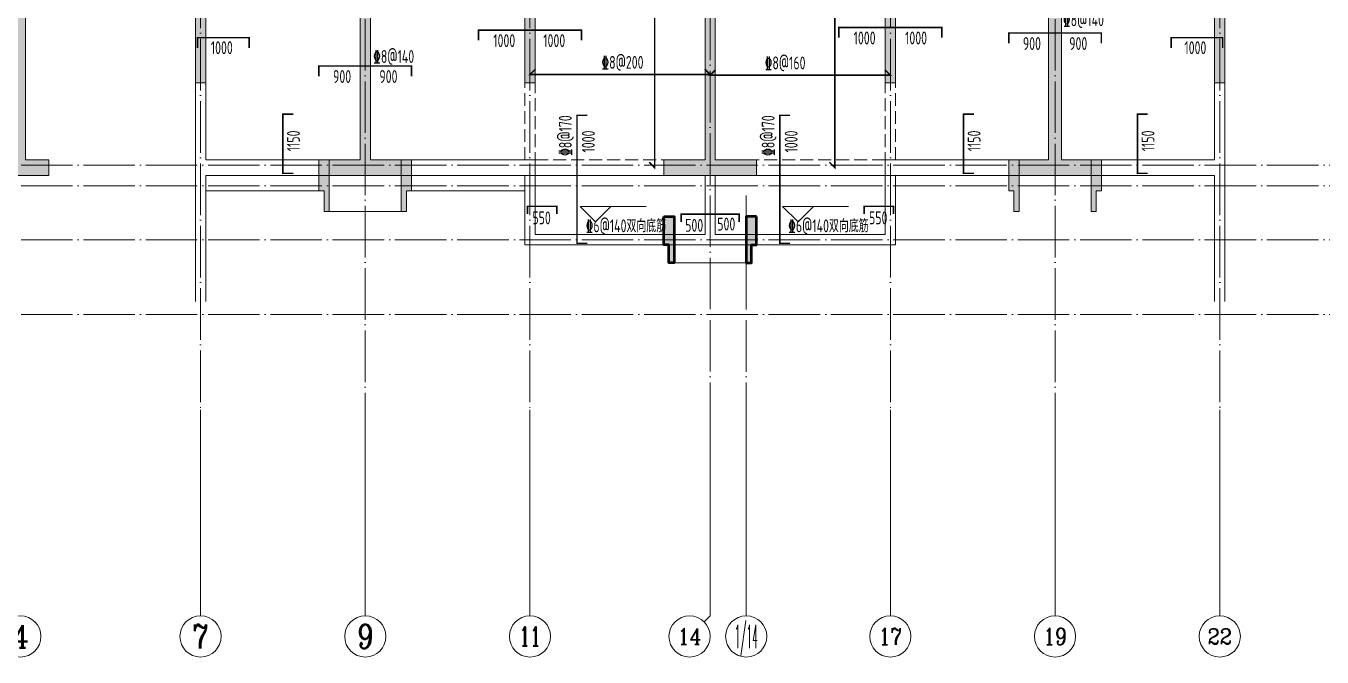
# Model space of a CAD drawing. Extents: x -129922 to 1190196, y -520662 to 139923.
# Drawn here: x 597048 to 622227, y -168199 to -155945 of the extents above; entities that cross this region are included whole.
import ezdxf
from ezdxf.enums import TextEntityAlignment as Align

# ---------------------------------------------------------------- set-up
doc = ezdxf.new("R2010")
doc.units = 0
doc.header["$LTSCALE"] = 1000
doc.header["$MEASUREMENT"] = 0
doc.linetypes.add('DASH', pattern=[0.35, 0.25, -0.1])
doc.linetypes.add('DOTE', pattern=[2.42, 2, -0.2, 0.02, -0.2])
for name, color, linetype, lineweight in [('A-墙体', 140, 'Continuous', 50), ('A-大样-填充', 8, 'Continuous', 9), ('A-平面-饰线', 11, 'Continuous', 15), ('A-标注-轴号', 3, 'Continuous', 15), ('A-标注-轴号文字', 7, 'Continuous', 15), ('A-轴线-塔楼', 1, 'DOTE', 9), ('A-轴线-隔墙', 41, 'DOTE', 9), ('S-墙柱-HATCH', 251, 'Continuous', 9), ('S-墙柱-WALL', 6, 'Continuous', 20), ('S-大样-HATCH', 251, 'Continuous', 9), ('S-大样-实线', 2, 'Continuous', 20), ('S-板-BEAM', 4, 'DASH', 20), ('S-板-BEAM-CON', 2, 'Continuous', 20), ('S-板-文字', 7, 'Continuous', 20), ('S-板-标高', 3, 'Continuous', 20), ('S-板-楼板正筋', 107, 'Continuous', 20), ('S-板-楼板正筋文字', 107, 'Continuous', 20), ('S-板-楼板负筋', 1, 'Continuous', 20), ('S-板-楼板负筋文字', 7, 'Continuous', 20)]:
    doc.layers.add(name, color=color, linetype=linetype, lineweight=lineweight)
doc.styles.add('_TCH_AXIS', font='COMPLEX.shx', dxfattribs={"bigfont": 'hztxt.shx'})
doc.styles.add('COMPLEX', font='COMPLEX')
doc.styles.add('样式 1', font='tssdeng.shx', dxfattribs={"width": 0.7, "bigfont": 'tssdchn.shx'})

# ---------------------------------------------------------------- blocks, each defined once
blk = doc.blocks.new('_AXISO')
blk.add_circle((0, 0), 0.5)
at = {"layer": 'S-板-文字', "style": 'COMPLEX', "width": 1.041667}
blk.add_attdef('A', text='', height=0.56, dxfattribs=at).set_placement((-0.25, -0.28), (0.25, -0.28), align=Align.FIT)
blk = doc.blocks.new('ZHOUWANG3')
at = {"layer": 'A-标注-轴号'}
for p, q in [((102352, 226834), (102352, 222834)), ((105552, 226834), (105552, 222834)), ((108752, 226834), (108752, 222834)), ((112252, 226834), (112252, 222834)), ((112952, 226834), (112952, 222834)), ((115752, 226834), (115752, 222834)), ((118952, 226834), (118952, 222834)), ((122152, 226834), (122152, 222834)), ((112135, 222716), (112252, 222834))]:
    blk.add_line(p, q, dxfattribs=at)
at = {"layer": 'A-轴线-塔楼', "linetype": 'DOTE', "ltscale": 0.5}
for p, q in [((105552, 248942), (105552, 226834)), ((118952, 248942), (118952, 226834)), ((112252, 241886), (112252, 226834)), ((102352, 240086), (102352, 226834)), ((108752, 240086), (108752, 226834)), ((115752, 240086), (115752, 226834)), ((122152, 240086), (122152, 225988)), ((139798, 231586), (85362, 231586)), ((112952, 230993), (112952, 226834)), ((139798, 228686), (85362, 228686))]:
    blk.add_line(p, q, dxfattribs=at)
at = {"layer": 'A-轴线-隔墙', "ltscale": 0.5}
for p, q in [((139798, 231186), (85362, 231186)), ((139798, 230136), (85362, 230136))]:
    blk.add_line(p, q, dxfattribs=at)
at = {"layer": 'A-标注-轴号'}
ref = blk.add_blockref('_AXISO', (98852, 222434), dxfattribs=dict(at, xscale=800, yscale=800, zscale=800))
ref.add_attrib('A', '4', dxfattribs={"layer": 'A-标注-轴号文字', "height": 445, "style": '_TCH_AXIS'}).set_placement((98682, 222211), (99022, 222211), align=Align.FIT)
ref = blk.add_blockref('_AXISO', (102352, 222434), dxfattribs=dict(at, xscale=800, yscale=800, zscale=800))
ref.add_attrib('A', '7', dxfattribs={"layer": 'A-标注-轴号文字', "height": 466, "style": '_TCH_AXIS'}).set_placement((102197, 222201), (102507, 222201), align=Align.FIT)
ref = blk.add_blockref('_AXISO', (105552, 222434), dxfattribs=dict(at, xscale=800, yscale=800, zscale=800))
ref.add_attrib('A', '9', dxfattribs={"layer": 'A-标注-轴号文字', "height": 466, "style": '_TCH_AXIS'}).set_placement((105397, 222201), (105707, 222201), align=Align.FIT)
ref = blk.add_blockref('_AXISO', (108752, 222434), dxfattribs=dict(at, xscale=800, yscale=800, zscale=800))
ref.add_attrib('A', '11', dxfattribs={"layer": 'A-标注-轴号文字', "height": 368.8, "style": '_TCH_AXIS'}).set_placement((108541, 222249), (108963, 222249), align=Align.FIT)
ref = blk.add_blockref('_AXISO', (111852, 222434), dxfattribs=dict(at, xscale=800, yscale=800, zscale=800))
ref.add_attrib('A', '14', dxfattribs={"layer": 'A-标注-轴号文字', "height": 314.1, "style": '_TCH_AXIS'}).set_placement((111620, 222277), (112084, 222277), align=Align.FIT)
ref = blk.add_blockref('_AXISO', (112952, 222434), dxfattribs=dict(at, xscale=800, yscale=800, zscale=800))
ref.add_attrib('A', '1/14', dxfattribs={"layer": 'A-标注-轴号文字', "height": 452.5, "style": '_TCH_AXIS', "width": 0.308824}).set_placement((112726, 222207), (113178, 222207), align=Align.FIT)
ref = blk.add_blockref('_AXISO', (115752, 222434), dxfattribs=dict(at, xscale=800, yscale=800, zscale=800))
ref.add_attrib('A', '17', dxfattribs={"layer": 'A-标注-轴号文字', "height": 328.4, "style": '_TCH_AXIS'}).set_placement((115525, 222269), (115979, 222269), align=Align.FIT)
ref = blk.add_blockref('_AXISO', (118952, 222434), dxfattribs=dict(at, xscale=800, yscale=800, zscale=800))
ref.add_attrib('A', '19', dxfattribs={"layer": 'A-标注-轴号文字', "height": 328.4, "style": '_TCH_AXIS'}).set_placement((118725, 222269), (119179, 222269), align=Align.FIT)
ref = blk.add_blockref('_AXISO', (122152, 222434), dxfattribs=dict(at, xscale=800, yscale=800, zscale=800))
ref.add_attrib('A', '22', dxfattribs={"layer": 'A-标注-轴号文字', "height": 294.3, "style": '_TCH_AXIS'}).set_placement((121914, 222286), (122390, 222286), align=Align.FIT)
blk = doc.blocks.new('20191023.11405152')
at = {"layer": 'S-大样-HATCH'}
h = blk.add_hatch(color=256, dxfattribs=at)
h.dxf.hatch_style = 1
h.paths.add_polyline_path([(-100, 0), (0, 0), (0, -400), (100, -400), (100, 600), (-100, 600)])
at = {"layer": 'S-大样-实线'}
blk.add_lwpolyline([(-100, 0), (0, 0), (0, -400), (100, -400), (100, 600), (-100, 600)], close=True, dxfattribs=at)
blk = doc.blocks.new('BW-589342417', base_point=(4333675, -394877))
at = {"layer": 'A-大样-填充', "ltscale": 0.5}
h = blk.add_hatch(color=256, dxfattribs=at)
h.dxf.hatch_style = 1
h.paths.add_polyline_path([(4333875, -393977), (4333675, -393977), (4333675, -394877), (4333775, -394877), (4333775, -394527), (4333875, -394527)])
at = {"layer": 'A-墙体'}
blk.add_lwpolyline([(4333875, -393977), (4333675, -393977), (4333675, -394877), (4333775, -394877), (4333775, -394527), (4333875, -394527), (4333875, -393977)], dxfattribs=at)
blk = doc.blocks.new('BW-589341045', base_point=(4332075, -394877))
at = {"layer": 'A-大样-填充', "ltscale": 0.5}
h = blk.add_hatch(color=256, dxfattribs=at)
h.dxf.hatch_style = 1
h.paths.add_polyline_path([(4332075, -393977), (4332275, -393977), (4332275, -394877), (4332175, -394877), (4332175, -394527), (4332075, -394527)])
at = {"layer": 'A-墙体'}
blk.add_lwpolyline([(4332075, -393977), (4332275, -393977), (4332275, -394877), (4332175, -394877), (4332175, -394527), (4332075, -394527), (4332075, -393977)], dxfattribs=at)
blk = doc.blocks.new('BW-510431574', base_point=(4321592, -669833))
at = {"layer": 'S-大样-HATCH'}
h = blk.add_hatch(color=256, dxfattribs=at)
h.dxf.hatch_style = 1
h.paths.add_polyline_path([(4321592, -669283), (4321792, -669283), (4321792, -669833), (4321692, -669833), (4321692, -669483), (4321592, -669483)])
at = {"layer": 'S-大样-实线'}
blk.add_lwpolyline([(4321592, -669283), (4321792, -669283), (4321792, -669833), (4321692, -669833), (4321692, -669483), (4321592, -669483), (4321592, -669283)], dxfattribs=at)
blk = doc.blocks.new('BW-40591366', base_point=(4327241, -517169))
at = {"layer": 'A-平面-饰线'}
for p, q in [((4341941, -512829), (4344241, -512829)), ((4344241, -512829), (4344241, -513229)), ((4345841, -513229), (4345841, -512829)), ((4345841, -512829), (4348141, -512829)), ((4344241, -513229), (4344341, -513229)), ((4344341, -513229), (4344341, -513229)), ((4344341, -513229), (4345741, -513229)), ((4345741, -513229), (4345741, -513229)), ((4345741, -513229), (4345841, -513229))]:
    blk.add_line(p, q, dxfattribs=at)
blk.add_lwpolyline([(4351041, -514229), (4352441, -514229)], dxfattribs=at)
at = {"layer": 'S-板-BEAM'}
for p, q in [((4348141, -512229), (4348141, -510329)), ((4348341, -510329), (4348341, -512229)), ((4355141, -510329), (4355141, -512229)), ((4355341, -512229), (4355341, -510329)), ((4348341, -512229), (4350841, -512229)), ((4355141, -512229), (4352641, -512229))]:
    blk.add_line(p, q, dxfattribs=at)
at = {"layer": 'S-板-BEAM-CON'}
for p, q in [((4341741, -510329), (4341741, -514979)), ((4341941, -512229), (4341941, -510329)), ((4361541, -510329), (4361541, -512229)), ((4361741, -514979), (4361741, -510329)), ((4344141, -512229), (4341941, -512229)), ((4348341, -512229), (4345941, -512229)), ((4348341, -512229), (4348341, -512559)), ((4357541, -512229), (4355141, -512229)), ((4355141, -512229), (4355141, -512559)), ((4361541, -512229), (4359341, -512229)), ((4341941, -514979), (4341941, -512529)), ((4341941, -512529), (4344141, -512529)), ((4345941, -512529), (4348341, -512529)), ((4348141, -513879), (4348141, -512529)), ((4350841, -512529), (4348341, -512529)), ((4348341, -512529), (4348341, -513679)), ((4351641, -513679), (4351641, -512529)), ((4351841, -512529), (4351841, -513679)), ((4352641, -512529), (4355141, -512529)), ((4355141, -512529), (4357541, -512529)), ((4355141, -513679), (4355141, -512529)), ((4355341, -512529), (4355341, -513879)), ((4359341, -512529), (4361541, -512529)), ((4361541, -512529), (4361541, -514979)), ((4351741, -513879), (4348141, -513879)), ((4348341, -513679), (4351641, -513679)), ((4355341, -513879), (4351741, -513879)), ((4351841, -513679), (4355141, -513679))]:
    blk.add_line(p, q, dxfattribs=at)
at = {"layer": 'A-平面-饰线', "xscale": -1}
for name, p in [('BW-589342417', (4351041, -514229)), ('BW-589341045', (4352641, -514229))]:
    blk.add_blockref(name, p, dxfattribs=at)
at = {"layer": 'S-大样-实线'}
for p in [(4344241, -512829), (4357641, -512829)]:
    blk.add_blockref('20191023.11405152', p, dxfattribs=at)
at = {"layer": 'S-大样-实线', "xscale": -1}
for p in [(4345841, -512829), (4359241, -512829)]:
    blk.add_blockref('20191023.11405152', p, dxfattribs=at)
at = {"layer": 'S-板-BEAM-CON'}
blk.add_blockref('BW-510431574', (4350841, -514229), dxfattribs=at)
at = {"layer": 'S-板-BEAM-CON', "xscale": -1}
blk.add_blockref('BW-510431574', (4352641, -514229), dxfattribs=at)
blk = doc.blocks.new('sfdhgfjhgfjhgj')
at = {"layer": 'S-墙柱-HATCH'}
h = blk.add_hatch(color=256, dxfattribs=at)
h.paths.add_polyline_path([(327455, 177313), (325055, 177313), (325055, 174013), (325255, 174013), (325255, 174913), (327955, 174913), (327955, 175563), (327755, 175563), (327755, 175113), (325255, 175113), (325255, 177113), (327755, 177113), (327755, 176663), (327955, 176663), (327955, 177713), (327455, 177713)])
h.paths.add_polyline_path([(333255, 177063), (333255, 171693), (333055, 171693), (333055, 172463), (330355, 172463), (330355, 172663), (330455, 172663), (333055, 172663), (333055, 177713), (333655, 177713), (333655, 177063)])
h.paths.add_polyline_path([(338855, 162563), (339105, 162563), (339105, 169963), (338265, 169963), (338265, 170213), (339355, 170213), (339355, 161963), (338855, 161963)])
h.paths.add_polyline_path([(322255, 168163), (322455, 168163), (322455, 170663), (322855, 170663), (322855, 170863), (321855, 170863), (321855, 170663), (322255, 170663)])
h.paths.add_polyline_path([(325455, 166363), (325055, 166363), (325055, 166563), (325655, 166563), (325655, 164063), (325455, 164063)])
h.paths.add_polyline_path([(319255, 170663), (320255, 170663), (320255, 170863), (319055, 170863), (319055, 168163), (319255, 168163)])
h.paths.add_polyline_path([(319255, 166363), (319655, 166363), (319655, 166563), (319055, 166563), (319055, 164063), (319255, 164063)])
h.paths.add_polyline_path([(326255, 172663), (326255, 172463), (324655, 172463), (324655, 172023), (324455, 172023), (324455, 172663)])
h.paths.add_polyline_path([(320055, 172463), (318305, 172463), (318305, 172663), (320255, 172663), (320255, 172023), (320055, 172023)])
h.paths.add_polyline_path([(329155, 169963), (328955, 169963), (328955, 172463), (328805, 172463), (328805, 172663), (329155, 172663)])
h.paths.add_polyline_path([(325455, 170663), (324455, 170663), (324455, 170863), (325655, 170863), (325655, 168163), (325455, 168163)])
h.paths.add_polyline_path([(328505, 162263), (328505, 162563), (328955, 162563), (328955, 166313), (329155, 166313), (329155, 162563), (329955, 162563), (329955, 162263)])
h.paths.add_polyline_path([(321455, 162263), (321455, 162563), (322230, 162563), (322230, 166963), (322480, 166963), (322480, 162563), (323255, 162563), (323255, 162263)])
h.paths.add_polyline_path([(333455, 162563), (333255, 162563), (333255, 166113), (333055, 166113), (333055, 161963), (333455, 161963)])
h.paths.add_polyline_path([(333755, 169963), (333255, 169963), (333255, 167163), (333055, 167163), (333055, 170213), (333755, 170213)])
h.paths.add_polyline_path([(318505, 173963), (318505, 175063), (316905, 175063), (316905, 177363), (314405, 177363), (314405, 175063), (312805, 175063), (312805, 173963), (313005, 173963), (313005, 174863), (315105, 174863), (315105, 175063), (314605, 175063), (314605, 177163), (316705, 177163), (316705, 175063), (316205, 175063), (316205, 174863), (318305, 174863), (318305, 173963)])
h.paths.add_polyline_path([(298055, 177063), (298055, 171693), (298255, 171693), (298255, 172463), (300955, 172463), (300955, 172663), (300855, 172663), (298255, 172663), (298255, 177713), (297655, 177713), (297655, 177063)])
h.paths.add_polyline_path([(292455, 162563), (292205, 162563), (292205, 169963), (293045, 169963), (293045, 170213), (291955, 170213), (291955, 161963), (292455, 161963)])
h.paths.add_polyline_path([(309055, 168163), (308855, 168163), (308855, 170663), (308455, 170663), (308455, 170863), (309455, 170863), (309455, 170663), (309055, 170663)])
h.paths.add_polyline_path([(305855, 166363), (306255, 166363), (306255, 166563), (305655, 166563), (305655, 164063), (305855, 164063)])
h.paths.add_polyline_path([(312055, 170663), (311055, 170663), (311055, 170863), (312255, 170863), (312255, 168163), (312055, 168163)])
h.paths.add_polyline_path([(312055, 166363), (311655, 166363), (311655, 166563), (312255, 166563), (312255, 164063), (312055, 164063)])
h.paths.add_polyline_path([(305055, 172663), (305055, 172463), (306655, 172463), (306655, 172023), (306855, 172023), (306855, 172663)])
h.paths.add_polyline_path([(305055, 175213), (305055, 174013), (305255, 174013), (305255, 177713), (302755, 177713), (302755, 177013), (302955, 177013), (302955, 177513), (305055, 177513), (305055, 175413), (302955, 175413), (302955, 175913), (302755, 175913), (302755, 175213)])
h.paths.add_polyline_path([(311255, 172463), (313005, 172463), (313005, 172663), (311055, 172663), (311055, 172023), (311255, 172023)])
h.paths.add_polyline_path([(302155, 169963), (302355, 169963), (302355, 172463), (302505, 172463), (302505, 172663), (302155, 172663)])
h.paths.add_polyline_path([(315555, 169963), (315755, 169963), (315755, 172463), (316105, 172463), (316105, 172663), (315205, 172663), (315205, 172463), (315555, 172463)])
h.paths.add_polyline_path([(305855, 170663), (306855, 170663), (306855, 170863), (305655, 170863), (305655, 168163), (305855, 168163)])
h.paths.add_polyline_path([(302805, 162263), (302805, 162563), (302355, 162563), (302355, 166313), (302155, 166313), (302155, 162563), (301355, 162563), (301355, 162263)])
h.paths.add_polyline_path([(309855, 162263), (309855, 162563), (309055, 162563), (309055, 166963), (308855, 166963), (308855, 162563), (308055, 162563), (308055, 162263)])
h.paths.add_polyline_path([(316555, 162263), (316555, 162563), (315755, 162563), (315755, 166313), (315555, 166313), (315555, 162563), (314755, 162563), (314755, 162263)])
h.paths.add_polyline_path([(297855, 162563), (298055, 162563), (298055, 166113), (298255, 166113), (298255, 161963), (297855, 161963)])
h.paths.add_polyline_path([(297555, 169963), (298055, 169963), (298055, 167163), (298255, 167163), (298255, 170213), (297555, 170213)])
at = {"layer": 'S-墙柱-WALL'}
for points in [[(309855, 162263), (309855, 162563), (309055, 162563), (309055, 166963), (308855, 166963), (308855, 162563), (308055, 162563), (308055, 162263)], [(321455, 162263), (321455, 162563), (322230, 162563), (322230, 166963), (322480, 166963), (322480, 162563), (323255, 162563), (323255, 162263)], [(305855, 166363), (306255, 166363), (306255, 166563), (305655, 166563), (305655, 164063), (305855, 164063)], [(312055, 166363), (311655, 166363), (311655, 166563), (312255, 166563), (312255, 164063), (312055, 164063)], [(319255, 166363), (319655, 166363), (319655, 166563), (319055, 166563), (319055, 164063), (319255, 164063)], [(325455, 166363), (325055, 166363), (325055, 166563), (325655, 166563), (325655, 164063), (325455, 164063)], [(302805, 162263), (302805, 162563), (302355, 162563), (302355, 166313), (302155, 166313), (302155, 162563), (301355, 162563), (301355, 162263)], [(316555, 162263), (316555, 162563), (315755, 162563), (315755, 166313), (315555, 166313), (315555, 162563), (314755, 162563), (314755, 162263)]]:
    blk.add_lwpolyline(points, close=True, dxfattribs=at)

msp = doc.modelspace()

# ---------------------------------------------------------------- linework, layer by layer
at = {"layer": 'S-板-标高'}
for p, q in [((608112.6, -159748), (607812.6, -159448)), ((607812.6, -159448), (609093.6, -159448)), ((608112.6, -159748), (608412.6, -159448)), ((612046.1, -159748), (611746.1, -159448)), ((611746.1, -159448), (613027.1, -159448)), ((612046.1, -159748), (612346.1, -159448))]:
    msp.add_line(p, q, dxfattribs=at)
at = {"layer": 'S-板-楼板正筋', "const_width": 30}
for points in [[(609155.6, -158590.4), (609261.6, -158696.5), (609261.6, -148546.5), (609155.6, -148652.5)], [(612655.6, -158590.4), (612761.6, -158696.5), (612761.6, -148512.5), (612655.6, -148618.6)], [(606945.8, -156782.1), (606839.7, -156888.2), (610339.7, -156888.2), (610233.6, -156782.1)], [(610445.8, -156793.3), (610339.7, -156899.4), (613839.7, -156899.4), (613733.6, -156793.3)]]:
    msp.add_lwpolyline(points, dxfattribs=at)
at = {"layer": 'S-板-楼板负筋', "const_width": 30}
for points in [[(605839.7, -156225.6), (605839.7, -156025.6), (607839.7, -156025.6), (607839.7, -156225.6)], [(612839.7, -156173.6), (612839.7, -155973.6), (614839.7, -155973.6), (614839.7, -156173.6)], [(616139.7, -156281.3), (616139.7, -156081.3), (617939.7, -156081.3), (617939.7, -156281.3)], [(600382.6, -156372.8), (600382.6, -156172.8), (601382.6, -156172.8), (601382.6, -156372.8)], [(619295.1, -156372.8), (619295.1, -156172.8), (620295.1, -156172.8), (620295.1, -156372.8)], [(602739.7, -156922.1), (602739.7, -156722.1), (604539.7, -156722.1), (604539.7, -156922.1)], [(602239.7, -158806.5), (602039.7, -158806.5), (602039.7, -157656.5), (602239.7, -157656.5)], [(607952.1, -160166.3), (607752.1, -160166.3), (607752.1, -157681.5), (607952.1, -157681.5)], [(611892.6, -160166.3), (611692.6, -160166.3), (611692.6, -157681.5), (611892.6, -157681.5)], [(615462, -158806.6), (615262, -158806.6), (615262, -157656.6), (615462, -157656.6)], [(618839.7, -158806.6), (618639.7, -158806.6), (618639.7, -157656.6), (618839.7, -157656.6)], [(606790.2, -159596.5), (606790.2, -159446.5), (607360.2, -159446.5), (607360.2, -159596.5)], [(609777.5, -159750.7), (609777.5, -159600.7), (610901.9, -159600.7), (610901.9, -159750.7)], [(613329.7, -159596.5), (613329.7, -159446.5), (613899.7, -159446.5), (613899.7, -159596.5)]]:
    msp.add_lwpolyline(points, dxfattribs=at)

# ---------------------------------------------------------------- block references
for name, p in [('ZHOUWANG3', (498087.8, -390232.9)), ('BW-40591366', (585839.7, -163487))]:
    msp.add_blockref(name, p)
at = {"layer": 'S-墙柱-HATCH'}
msp.add_blockref('sfdhgfjhgfjhgj', (294685.1, -321109.5), dxfattribs=at)

# ---------------------------------------------------------------- texts
at = {"layer": 'S-板-楼板正筋文字', "style": '样式 1', "width": 0.7}
for s, p in [('\x848@200', (608227.9, -156776.8)), ('\x848@160', (611398.5, -156788)), ('\x846@140双向底筋', (607921.6, -159951)), ('\x846@140双向底筋', (611855.1, -159951))]:
    msp.add_text(s, height=250, dxfattribs=at).set_placement(p)
at = {"layer": 'S-板-楼板负筋文字', "style": '样式 1', "width": 0.7}
for p in [(617192.2, -155949.9), (603792.2, -156663.7)]:
    msp.add_text('\x848@140', height=250, dxfattribs=at).set_placement(p)
for s, p in [('1000', (606339.7, -156105.6)), ('1000', (607310.8, -156105.6)), ('1000', (613339.7, -156053.6)), ('1000', (614339.7, -156053.6)), ('900', (616589.7, -156161.3)), ('900', (617489.7, -156161.3)), ('900', (603189.7, -156802.1)), ('900', (604089.7, -156802.1)), ('550', (607065.2, -159546.5)), ('550', (613604.7, -159546.5))]:
    msp.add_text(s, height=250, dxfattribs=at).set_placement(p, align=Align.TOP_CENTER)
at = {"layer": 'S-板-楼板负筋文字', "linetype": 'Continuous', "style": '样式 1', "width": 0.7}
for s, p in [('1000', (600852.6, -156242.5)), ('1000', (619765.1, -156242.5)), ('500', (610029.5, -159691.9)), ('500', (610652.9, -159667.1))]:
    msp.add_text(s, height=250, dxfattribs=at).set_placement(p, align=Align.TOP_CENTER)
at = {"layer": 'S-板-楼板负筋文字', "style": '样式 1', "width": 0.7}
for p in [(607651.1, -158468.5), (611591.6, -158468.5)]:
    msp.add_text('\x848@170', height=250, rotation=89.99999, dxfattribs=at).set_placement(p)
for s, p in [('1150', (602119.7, -158176.5)), ('1000', (607848.3, -158189)), ('1000', (611788.8, -158189)), ('1150', (615342, -158176.6)), ('1150', (618719.7, -158176.6))]:
    msp.add_text(s, height=250, rotation=90, dxfattribs=at).set_placement(p, align=Align.TOP_CENTER)

doc.saveas('drawing.dxf')
